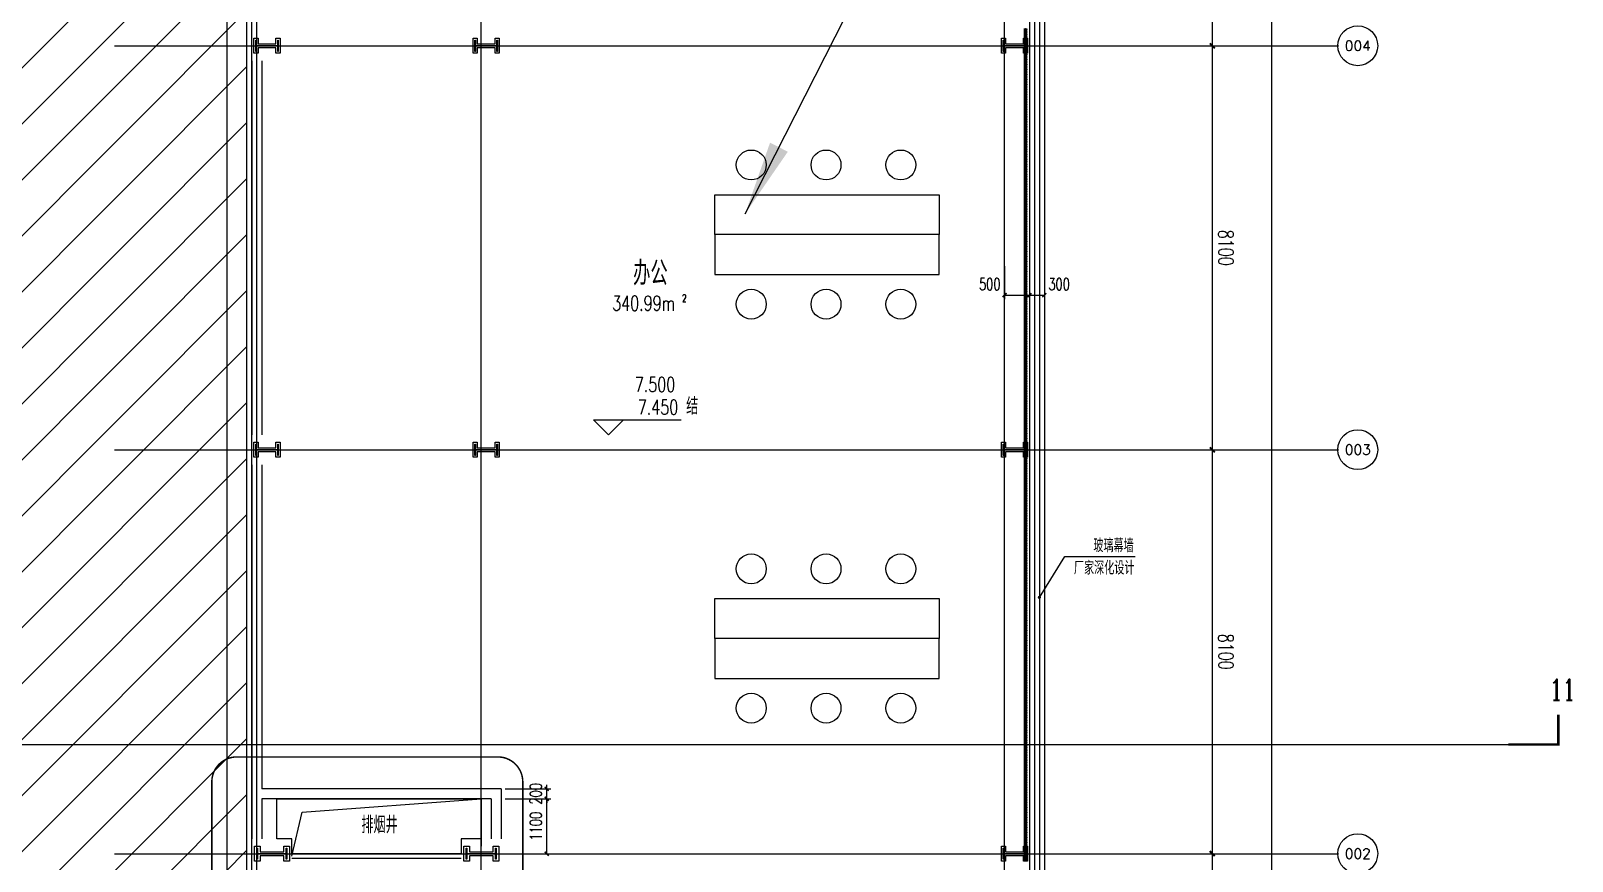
# Model space of a CAD drawing. Extents: x -954573 to 446329, y 489853 to 1226784.
# Drawn here: x -88392 to -57463, y 749770 to 766420 of the extents above; entities that cross this region are included whole.
import ezdxf
from ezdxf.enums import TextEntityAlignment as Align

# ---------------------------------------------------------------- set-up
doc = ezdxf.new("R2010")
doc.units = 0
doc.header["$LTSCALE"] = 10
doc.header["$MEASUREMENT"] = 0
doc.linetypes.add('10平面$0$DOTE', pattern=[2.42, 2, -0.2, 0.02, -0.2])
doc.linetypes.add('10平面$1$DASH', pattern=[0.35, 0.25, -0.1])
doc.layers.get('Defpoints').update_dxf_attribs({"color": 210})
for name, color, linetype in [('10平面$0$A-AXIS-D', 8, 'Continuous'), ('10平面$0$A-AXIS-DOTE', 8, '10平面$0$DOTE'), ('10平面$0$A-AXIS-DP', 8, 'Continuous'), ('10平面$0$A-AXIS-SYMB', 8, 'Continuous'), ('10平面$0$A-HATCH-2', 8, 'Continuous'), ('10平面$0$A-HRAIL', 8, 'Continuous'), ('10平面$0$A-WC', 8, 'Continuous'), ('10平面$0$A-WINDOW', 8, 'Continuous'), ('10平面$0$A-防火门窗', 1, 'Continuous'), ('10平面$0$AS-COLN', 8, 'Continuous'), ('10平面$0$AS-WALL', 8, 'Continuous'), ('10平面$0$AS-结构边线层', 8, 'Continuous'), ('10平面$0$CURTWALL', 8, 'Continuous'), ('10平面$0$DIM_ELEV', 3, 'Continuous'), ('10平面$0$DIM_SYMB', 8, 'Continuous'), ('10平面$0$PUB_TEXT', 8, 'Continuous'), ('10平面$0$建-房间', 8, 'Continuous'), ('10平面$0$建-标高', 8, 'Continuous'), ('A-LIN-V', 9, 'Continuous'), ('建-引出', 3, 'Continuous')]:
    doc.layers.add(name, color=color, linetype=linetype)
doc.layers.add('10平面$0$S-col', color=2, linetype='Continuous', lineweight=0)
doc.styles.add('10平面$0$_TCH_AXIS', font='COMPLEX', dxfattribs={"bigfont": 'GBCBIG'})
doc.styles.add('10平面$0$_TCH_DIM', font='SIMPLEX', dxfattribs={"bigfont": 'GBCBIG'})
doc.styles.add('10平面$0$_TCH_DIM_T3', font='SIMPLEX', dxfattribs={"width": 0.705882, "bigfont": 'GBCBIG'})
doc.styles.add('10平面$0$_TCH_LABEL', font='COMPLEX', dxfattribs={"bigfont": 'GBCBIG'})
doc.styles.add('10平面$0$A-AREA', font='SIMPLEX', dxfattribs={"bigfont": 'GBCBIG'})
doc.styles.add('10平面$0$A-DIM_T3', font='SIMPLEX', dxfattribs={"width": 0.705882, "bigfont": 'GBCBIG'})
doc.styles.add('10平面$0$A-STANDARD', font='SIMPLEX', dxfattribs={"bigfont": 'GBCBIG'})
doc.dimstyles.new('10平面$0$_TCH_ARCH&&100', dxfattribs={"dimtxt": 297.5, "dimasz": 100, "dimexe": 100, "dimexo": 100, "dimgap": 126.25, "dimtad": 1, "dimdec": 0, "dimzin": 0, "dimdsep": 46, "dimtxsty": '10平面$0$_TCH_DIM_T3', "dimblk": '10平面$0$_ArchTick', "dimcen": 0.09, "dimclrt": 7, "dimazin": 2, "dimtfac": 1, "dimtdec": 0, "dimtix": 1, "dimtmove": 2, "dimatfit": 3, "dimfxl": 0, "dimtolj": 1, "dimtzin": 0, "dimarcsym": 0})
doc.dimstyles.new('10平面$0$_TCH_ARCH&&80', dxfattribs={"dimtxt": 238, "dimasz": 80, "dimexe": 80, "dimexo": 80, "dimgap": 101, "dimtad": 1, "dimdec": 0, "dimzin": 0, "dimdsep": 46, "dimtxsty": '10平面$0$_TCH_DIM_T3', "dimblk": '10平面$0$_ArchTick', "dimcen": 0.09, "dimclrt": 7, "dimazin": 2, "dimtfac": 1, "dimtdec": 0, "dimtix": 1, "dimtmove": 2, "dimatfit": 3, "dimfxl": 0, "dimtolj": 1, "dimtzin": 0, "dimarcsym": 0})
doc.dimstyles.new('10平面$0$A-DIM&&100', dxfattribs={"dimtxt": 297.5, "dimasz": 100, "dimexe": 100, "dimexo": 100, "dimgap": 126.25, "dimtad": 1, "dimdec": 0, "dimzin": 0, "dimdsep": 46, "dimtxsty": '10平面$0$A-DIM_T3', "dimblk": '10平面$0$_ArchTick', "dimcen": 0.09, "dimclrt": 7, "dimazin": 2, "dimtfac": 1, "dimtdec": 0, "dimtix": 1, "dimtmove": 2, "dimatfit": 3, "dimfxl": 0, "dimtolj": 1, "dimtzin": 0, "dimarcsym": 0})

# ---------------------------------------------------------------- blocks, each defined once
blk = doc.blocks.new('10平面$0$_ArchTick')
at = {"color": 0, "linetype": 'ByBlock', "const_width": 0.4}
blk.add_lwpolyline([(-0.5, -0.5), (0.5, 0.5)], dxfattribs=at)
blk = doc.blocks.new('*D3019')
at = {"layer": '10平面$0$A-AXIS-D', "color": 0, "lineweight": -2}
for p, q in [((155366, -30600), (156152, -30600)), ((156052, -30600), (156052, -38700)), ((155366, -38700), (156152, -38700))]:
    blk.add_line(p, q, dxfattribs=at)
at = {"layer": 'Defpoints', "color": 0}
for p in [(155266, -30600), (155266, -38700), (156052, -38700)]:
    blk.add_point(p, dxfattribs=at)
at = {"layer": '10平面$0$A-AXIS-D', "color": 0, "lineweight": -2, "xscale": 100, "yscale": 100, "zscale": 100}
for p, rotation in [((156052, -30600), 90), ((156052, -38700), 270)]:
    blk.add_blockref('10平面$0$_ArchTick', p, dxfattribs=dict(at, rotation=rotation))
at = {"layer": '10平面$0$A-AXIS-D', "color": 7, "insert": (156327, -34650), "char_height": 297.5, "attachment_point": 5, "rotation": 270, "style": '10平面$0$A-DIM_T3'}
blk.add_mtext('\\A1;8100', dxfattribs=at)
blk = doc.blocks.new('*D3020')
at = {"layer": '10平面$0$A-AXIS-D', "color": 0, "lineweight": -2}
for p, q in [((155366, -38700), (156152, -38700)), ((156052, -38700), (156052, -46800)), ((155366, -46800), (156152, -46800))]:
    blk.add_line(p, q, dxfattribs=at)
at = {"layer": 'Defpoints', "color": 0}
for p in [(155266, -38700), (155266, -46800), (156052, -46800)]:
    blk.add_point(p, dxfattribs=at)
at = {"layer": '10平面$0$A-AXIS-D', "color": 0, "lineweight": -2, "xscale": 100, "yscale": 100, "zscale": 100}
for p, rotation in [((156052, -38700), 90), ((156052, -46800), 270)]:
    blk.add_blockref('10平面$0$_ArchTick', p, dxfattribs=dict(at, rotation=rotation))
at = {"layer": '10平面$0$A-AXIS-D', "color": 7, "insert": (156327, -42750), "char_height": 297.5, "attachment_point": 5, "rotation": 270, "style": '10平面$0$A-DIM_T3'}
blk.add_mtext('\\A1;8100', dxfattribs=at)
blk = doc.blocks.new('*D3021')
at = {"layer": '10平面$0$A-AXIS-D', "color": 0, "lineweight": -2}
for p, q in [((155366, -46800), (156152, -46800)), ((156052, -46800), (156052, -54900)), ((155366, -54900), (156152, -54900))]:
    blk.add_line(p, q, dxfattribs=at)
at = {"layer": 'Defpoints', "color": 0}
for p in [(155266, -46800), (155266, -54900), (156052, -54900)]:
    blk.add_point(p, dxfattribs=at)
at = {"layer": '10平面$0$A-AXIS-D', "color": 0, "lineweight": -2, "xscale": 100, "yscale": 100, "zscale": 100}
for p, rotation in [((156052, -46800), 90), ((156052, -54900), 270)]:
    blk.add_blockref('10平面$0$_ArchTick', p, dxfattribs=dict(at, rotation=rotation))
at = {"layer": '10平面$0$A-AXIS-D', "color": 7, "insert": (156327, -50850), "char_height": 297.5, "attachment_point": 5, "rotation": 270, "style": '10平面$0$A-DIM_T3'}
blk.add_mtext('\\A1;8100', dxfattribs=at)
blk = doc.blocks.new('*D3022')
at = {"layer": '10平面$0$A-AXIS-D', "color": 0, "lineweight": -2}
for p, q in [((155366, -54900), (156152, -54900)), ((156052, -54900), (156052, -63000)), ((155366, -63000), (156152, -63000))]:
    blk.add_line(p, q, dxfattribs=at)
at = {"layer": 'Defpoints', "color": 0}
for p in [(155266, -54900), (155266, -63000), (156052, -63000)]:
    blk.add_point(p, dxfattribs=at)
at = {"layer": '10平面$0$A-AXIS-D', "color": 0, "lineweight": -2, "xscale": 100, "yscale": 100, "zscale": 100}
for p, rotation in [((156052, -54900), 90), ((156052, -63000), 270)]:
    blk.add_blockref('10平面$0$_ArchTick', p, dxfattribs=dict(at, rotation=rotation))
at = {"layer": '10平面$0$A-AXIS-D', "color": 7, "insert": (156327, -58950), "char_height": 297.5, "attachment_point": 5, "rotation": 270, "style": '10平面$0$A-DIM_T3'}
blk.add_mtext('\\A1;8100', dxfattribs=at)
blk = doc.blocks.new('*D3047')
at = {"layer": '10平面$0$A-AXIS-D', "color": 0, "lineweight": -2}
for p, q in [((155366, 27700), (157342, 27700)), ((157242, 27700), (157242, -63700)), ((155366, -63700), (157342, -63700))]:
    blk.add_line(p, q, dxfattribs=at)
at = {"layer": 'Defpoints', "color": 0}
for p in [(155266, 27700), (155266, -63700), (157242, -63700)]:
    blk.add_point(p, dxfattribs=at)
at = {"layer": '10平面$0$A-AXIS-D', "color": 0, "lineweight": -2, "xscale": 100, "yscale": 100, "zscale": 100}
for p, rotation in [((157242, 27700), 90), ((157242, -63700), 270)]:
    blk.add_blockref('10平面$0$_ArchTick', p, dxfattribs=dict(at, rotation=rotation))
at = {"layer": '10平面$0$A-AXIS-D', "color": 7, "insert": (157517, -18000), "char_height": 297.5, "attachment_point": 5, "rotation": 270, "style": '10平面$0$_TCH_DIM_T3'}
blk.add_mtext('\\A1;91400', dxfattribs=at)
blk = doc.blocks.new('10平面$0$G$CD2F2ECAD')
at = {"layer": '10平面$0$A-WC'}
for points in [[(0, 0), (0, 800), (4500, 800), (4500, 0)], [(0, 0), (0, -800), (4500, -800), (4500, 0)]]:
    blk.add_lwpolyline(points, close=True, dxfattribs=at)
for centre in [(733, 1396), (2233, 1396), (3733, 1396), (733, -1396), (2233, -1396), (3733, -1396)]:
    blk.add_circle(centre, 300, dxfattribs=at)
blk = doc.blocks.new('10平面$0$43243')
at = {"layer": '10平面$0$AS-结构边线层'}
for points in [[(-68354, 818320), (-68354, 782920), (-70554, 782920), (-70554, 774520), (-68354, 774520), (-68354, 741420), (-80454, 741420), (-80454, 741720), (-80554, 741720), (-80554, 741920), (-82854, 741920), (-82854, 741720), (-83154, 741720), (-83154, 741420), (-83954, 741420), (-83954, 741420), (-83954, 832020)], [(-83154, 749870), (-82950, 750750), (-79354, 751020)]]:
    blk.add_lwpolyline(points, dxfattribs=at)
blk.add_lwpolyline([(-83454, 751020), (-79354, 751020), (-79354, 750070), (-79354, 750220), (-79754, 750220), (-79754, 749920), (-83154, 749920), (-83154, 750220), (-83454, 750220), (-83454, 750220)], close=True, dxfattribs=at)
blk = doc.blocks.new('10平面$0$3132')
at = {"layer": '10平面$0$DIM_ELEV', "linetype": '10平面$1$DASH', "const_width": 30}
blk.add_lwpolyline([(-84260, 751860), (-79020, 751860, -0.414214), (-78520, 751360), (-78520, 740040, -0.414214), (-79020, 739540), (-84260, 739540, -0.414214), (-84760, 740040), (-84760, 751360, -0.414214)], format="xyb", close=True, dxfattribs=at)
blk = doc.blocks.new('*D3769')
at = {"layer": '10平面$0$A-AXIS-DP', "color": 0, "lineweight": -2}
for p, q in [((-68854, 761700), (-68854, 761040)), ((-68354, 761700), (-68354, 761040)), ((-68854, 761120), (-68354, 761120))]:
    blk.add_line(p, q, dxfattribs=at)
at = {"layer": 'Defpoints', "color": 0}
for p in [(-68854, 761780), (-68354, 761780), (-68354, 761120)]:
    blk.add_point(p, dxfattribs=at)
at = {"layer": '10平面$0$A-AXIS-DP', "color": 0, "lineweight": -2, "xscale": 80, "yscale": 80, "zscale": 80, "rotation": 180}
blk.add_blockref('10平面$0$_ArchTick', (-68854, 761120), dxfattribs=at)
at = {"layer": '10平面$0$A-AXIS-DP', "color": 0, "lineweight": -2, "xscale": 80, "yscale": 80, "zscale": 80}
blk.add_blockref('10平面$0$_ArchTick', (-68354, 761120), dxfattribs=at)
at = {"layer": '10平面$0$A-AXIS-DP', "color": 7, "insert": (-69150, 761340), "char_height": 238, "attachment_point": 5, "style": '10平面$0$_TCH_DIM_T3'}
blk.add_mtext('\\A1;500', dxfattribs=at)
blk = doc.blocks.new('*D3770')
at = {"layer": '10平面$0$A-AXIS-DP', "color": 0, "lineweight": -2}
for p, q in [((-68354, 761700), (-68354, 761040)), ((-68054, 761700), (-68054, 761040)), ((-68354, 761120), (-68054, 761120))]:
    blk.add_line(p, q, dxfattribs=at)
at = {"layer": 'Defpoints', "color": 0}
for p in [(-68354, 761780), (-68054, 761780), (-68054, 761120)]:
    blk.add_point(p, dxfattribs=at)
at = {"layer": '10平面$0$A-AXIS-DP', "color": 0, "lineweight": -2, "xscale": 80, "yscale": 80, "zscale": 80, "rotation": 180}
blk.add_blockref('10平面$0$_ArchTick', (-68354, 761120), dxfattribs=at)
at = {"layer": '10平面$0$A-AXIS-DP', "color": 0, "lineweight": -2, "xscale": 80, "yscale": 80, "zscale": 80}
blk.add_blockref('10平面$0$_ArchTick', (-68054, 761120), dxfattribs=at)
at = {"layer": '10平面$0$A-AXIS-DP', "color": 7, "insert": (-67758, 761340), "char_height": 238, "attachment_point": 5, "style": '10平面$0$_TCH_DIM_T3'}
blk.add_mtext('\\A1;300', dxfattribs=at)
blk = doc.blocks.new('*D3971')
at = {"layer": '10平面$0$A-AXIS-DP', "color": 0, "lineweight": -2}
for p, q in [((-78874, 751020), (-77960, 751020)), ((-78040, 749920), (-78040, 751020)), ((-78874, 749920), (-77960, 749920))]:
    blk.add_line(p, q, dxfattribs=at)
at = {"layer": 'Defpoints', "color": 0}
for p in [(-78954, 751020), (-78040, 751020), (-78954, 749920)]:
    blk.add_point(p, dxfattribs=at)
at = {"layer": '10平面$0$A-AXIS-DP', "color": 0, "lineweight": -2, "xscale": 80, "yscale": 80, "zscale": 80}
for p, rotation in [((-78040, 751020), 90), ((-78040, 749920), 270)]:
    blk.add_blockref('10平面$0$_ArchTick', p, dxfattribs=dict(at, rotation=rotation))
at = {"layer": '10平面$0$A-AXIS-DP', "color": 7, "insert": (-78260, 750470), "char_height": 238, "attachment_point": 5, "rotation": 90, "style": '10平面$0$_TCH_DIM_T3'}
blk.add_mtext('\\A1;1100', dxfattribs=at)
blk = doc.blocks.new('*D3972')
at = {"layer": '10平面$0$A-AXIS-DP', "color": 0, "lineweight": -2}
for p, q in [((-78040, 751220), (-78040, 751300)), ((-78874, 751220), (-77960, 751220)), ((-78874, 751020), (-77960, 751020)), ((-78040, 751020), (-78040, 751220)), ((-78040, 751020), (-78040, 750940))]:
    blk.add_line(p, q, dxfattribs=at)
at = {"layer": 'Defpoints', "color": 0}
for p in [(-78954, 751220), (-78954, 751020), (-78040, 751220)]:
    blk.add_point(p, dxfattribs=at)
at = {"layer": '10平面$0$A-AXIS-DP', "color": 0, "lineweight": -2, "xscale": 80, "yscale": 80, "zscale": 80}
for p, rotation in [((-78040, 751220), 270), ((-78040, 751020), 90)]:
    blk.add_blockref('10平面$0$_ArchTick', p, dxfattribs=dict(at, rotation=rotation))
at = {"layer": '10平面$0$A-AXIS-DP', "color": 7, "insert": (-78260, 751120), "char_height": 238, "attachment_point": 5, "rotation": 90, "style": '10平面$0$_TCH_DIM_T3'}
blk.add_mtext('\\A1;200', dxfattribs=at)
blk = doc.blocks.new('10平面$0$99平面图例外参$0$$LinePat$圆环')
for points in [[(0, 150), (300, 150)], [(0, 0), (300, 0)], [(0, -150), (300, -150)]]:
    blk.add_lwpolyline(points)
at = {"color": 0}
blk.add_circle((150, 0), 150, dxfattribs=at)
blk = doc.blocks.new('10平面$0$_FZH')
at = {"layer": '10平面$0$A-HATCH-2'}
blk.add_lwpolyline([(-0.437, -0.25), (-0.437, 0.25), (-0.297, 0.25), (-0.297, 0.067), (0.298, 0.067), (0.298, 0.25), (0.438, 0.25), (0.438, -0.25), (0.298, -0.25), (0.298, -0.068), (-0.297, -0.068), (-0.297, -0.25)], close=True, dxfattribs=at)
at = {"layer": '10平面$0$S-col'}
blk.add_lwpolyline([(-0.375, -0.188), (-0.375, 0.187), (-0.36, 0.187), (-0.36, 0.005), (0.36, 0.005), (0.36, 0.187), (0.375, 0.187), (0.375, -0.188), (0.36, -0.188), (0.36, -0.005), (-0.36, -0.005), (-0.36, -0.188)], close=True, dxfattribs=at)
blk = doc.blocks.new('10平面$0$dote')
at = {"layer": '10平面$0$A-AXIS-D'}
for centre in [(158971.5, -38698.9), (158971.5, -46798.9), (158971.5, -54898.9)]:
    blk.add_circle(centre, 400, dxfattribs=at)
at = {"layer": '10平面$0$A-AXIS-DOTE'}
for p, q in [((136282.2, -69000), (136282.2, 36606.4)), ((141382.2, -69000), (141382.2, 36662.3)), ((151882.2, -69000), (151882.2, 36662.3)), ((136882.2, -68810), (136882.2, 36400)), ((134026.4, -38700), (158590, -38700)), ((134026.4, -46800), (158590, -46800)), ((134026.4, -54900), (158590, -54900))]:
    blk.add_line(p, q, dxfattribs=at)
at = {"layer": '10平面$0$DIM_SYMB', "const_width": 50}
blk.add_lwpolyline([(161995, -52710.9), (162995, -52710.9), (162995, -52110.9)], dxfattribs=at)
at = {"layer": '10平面$0$DIM_SYMB', "linetype": '10平面$1$DASH', "ltscale": 3}
blk.add_lwpolyline([(-42863.6, -52710.9), (162136.4, -52710.9)], dxfattribs=at)
at = {"layer": '10平面$0$PUB_TEXT', "style": '10平面$0$_TCH_AXIS'}
for s, height, p, p2 in [('004', 196.63, (158709.3, -38797.2), (159233.7, -38797.2)), ('003', 202.97, (158710.5, -46900.4), (159232.4, -46900.4)), ('002', 202.97, (158710.5, -55000.4), (159232.4, -55000.4))]:
    blk.add_text(s, height=height, dxfattribs=at).set_placement(p, p2, align=Align.FIT)
at = {"layer": '10平面$0$PUB_TEXT', "style": '10平面$0$_TCH_LABEL', "width": 0.705882}
blk.add_text('11', height=425, dxfattribs=at).set_placement((162823.6, -51823.4))
at = {"layer": '10平面$0$A-AXIS-D'}
for base, p1, p2, dimstyle, picture, middle in [((157241.9, -63700), (155265.8, 27700), (155265.8, -63700), '10平面$0$_TCH_ARCH&&100', '*D3047', (157516.9, -18000)), ((156052.2, -38700), (155265.8, -30600), (155265.8, -38700), '10平面$0$A-DIM&&100', '*D3019', (156327.2, -34650)), ((156052.2, -46800), (155265.8, -38700), (155265.8, -46800), '10平面$0$A-DIM&&100', '*D3020', (156327.2, -42750)), ((156052.2, -54900), (155265.8, -46800), (155265.8, -54900), '10平面$0$A-DIM&&100', '*D3021', (156327.2, -50850)), ((156052.2, -63000), (155265.8, -54900), (155265.8, -63000), '10平面$0$A-DIM&&100', '*D3022', (156327.2, -58950))]:
    dim = blk.add_linear_dim(base=base, p1=p1, p2=p2, angle=270, dimstyle=dimstyle, override={"dimgap": 0}, dxfattribs=at)
    dim.commit()
    dim.dimension.update_dxf_attribs({"geometry": picture, "text_midpoint": middle, "dimtype": 129, "text_rotation": 270})
blk = doc.blocks.new('10平面')
at = {"layer": '10平面$0$A-HATCH-2'}
h = blk.add_hatch(dxfattribs=at)
h.set_pattern_fill('ANSI31', color=256, scale=500)
h.set_pattern_definition([(45, (0, 0), (-561.266, 561.266), [])])
h.paths.add_polyline_path([(-84054.2, 832520), (-91980, 832520), (-91980, 741120), (-84054.2, 741120)])
at = {"layer": '10平面$0$A-AXIS-SYMB'}
for p, q in [((-68154.2, 755060), (-67640, 755880)), ((-67640, 755880), (-66230, 755880))]:
    blk.add_line(p, q, dxfattribs=at)
at = {"layer": '10平面$0$A-AXIS-SYMB', "const_width": 32}
blk.add_lwpolyline([(-68162.7, 755046.4, 1), (-68145.7, 755073.6, 1)], format="xyb", close=True, dxfattribs=at)
at = {"layer": '10平面$0$A-HATCH-2'}
blk.add_lwpolyline([(-84054.2, 832520), (-91980, 832520), (-91980, 741120), (-84054.2, 741120)], close=True, dxfattribs=at)
at = {"layer": '10平面$0$AS-WALL'}
for p, q in [((-83954.2, 765820), (-83954.2, 758320)), ((-83754.2, 765820), (-83754.2, 758320)), ((-83954.2, 757720), (-83954.2, 751120)), ((-83754.2, 757720), (-83754.2, 751220)), ((-83954.2, 751120), (-83954.2, 750220)), ((-78954.2, 751220), (-83754.2, 751220)), ((-79154.2, 751020), (-83754.2, 751020)), ((-83754.2, 751020), (-83754.2, 750220)), ((-79154.2, 751020), (-79154.2, 750220)), ((-78954.2, 751220), (-78954.2, 750220)), ((-80354.2, 749820), (-83154.2, 749820)), ((-79754.2, 749820), (-80354.2, 749820))]:
    blk.add_line(p, q, dxfattribs=at)
at = {"layer": '10平面$0$AS-WALL', "linetype": '10平面$1$DASH', "ltscale": 2}
blk.add_lwpolyline([(-84054.2, 766120), (-68654.2, 766120)], dxfattribs=at)
at = {"layer": '10平面$0$CURTWALL'}
for p, q in [((-68354.2, 774220), (-68354.2, 741820)), ((-68254.2, 774220), (-68254.2, 741820)), ((-68154.2, 774220), (-68154.2, 741820)), ((-68054.2, 774220), (-68054.2, 741820))]:
    blk.add_line(p, q, dxfattribs=at)
at = {"layer": '10平面$0$建-标高'}
for p, q in [((-76801.4, 758320), (-77101.4, 758620)), ((-77101.4, 758620), (-75341.4, 758620)), ((-76801.4, 758320), (-76501.4, 758620))]:
    blk.add_line(p, q, dxfattribs=at)
for p in [(-74668.2, 762334.3), (-74668.2, 754234.3)]:
    blk.add_blockref('10平面$0$G$CD2F2ECAD', p)
at = {"layer": '10平面$0$A-AXIS-DP'}
blk.add_blockref('10平面$0$3132', (0, 0), dxfattribs=at)
at = {"layer": '10平面$0$A-HRAIL', "xscale": 0.1666666666666673, "yscale": 0.1666666666666673, "zscale": 0.1666666666666673, "rotation": 90}
for p in [(-68429.2, 766420), (-68429.2, 766370), (-68429.2, 766320), (-68429.2, 766270), (-68429.2, 766220), (-68429.2, 766170), (-68429.2, 766120), (-68429.2, 766070), (-68429.2, 766020), (-68429.2, 765970), (-68429.2, 765920), (-68429.2, 765870), (-68429.2, 765820), (-68429.2, 765770), (-68429.2, 765720), (-68429.2, 765670), (-68429.2, 765620), (-68429.2, 765570), (-68429.2, 765520), (-68429.2, 765470), (-68429.2, 765420), (-68429.2, 765370), (-68429.2, 765320), (-68429.2, 765270), (-68429.2, 765220), (-68429.2, 765170), (-68429.2, 765120), (-68429.2, 765070), (-68429.2, 765020), (-68429.2, 764970), (-68429.2, 764920), (-68429.2, 764870), (-68429.2, 764820), (-68429.2, 764770), (-68429.2, 764720), (-68429.2, 764670), (-68429.2, 764620), (-68429.2, 764570), (-68429.2, 764520), (-68429.2, 764470), (-68429.2, 764420), (-68429.2, 764370), (-68429.2, 764320), (-68429.2, 764270), (-68429.2, 764220), (-68429.2, 764170), (-68429.2, 764120), (-68429.2, 764070), (-68429.2, 764020), (-68429.2, 763970), (-68429.2, 763920), (-68429.2, 763870), (-68429.2, 763820), (-68429.2, 763770), (-68429.2, 763720), (-68429.2, 763670), (-68429.2, 763620), (-68429.2, 763570), (-68429.2, 763520), (-68429.2, 763470), (-68429.2, 763420), (-68429.2, 763370), (-68429.2, 763320), (-68429.2, 763270), (-68429.2, 763220), (-68429.2, 763170), (-68429.2, 763120), (-68429.2, 763070), (-68429.2, 763020), (-68429.2, 762970), (-68429.2, 762920), (-68429.2, 762870), (-68429.2, 762820), (-68429.2, 762770), (-68429.2, 762720), (-68429.2, 762670), (-68429.2, 762620), (-68429.2, 762570), (-68429.2, 762520), (-68429.2, 762470), (-68429.2, 762420), (-68429.2, 762370), (-68429.2, 762320), (-68429.2, 762270), (-68429.2, 762220), (-68429.2, 762170), (-68429.2, 762120), (-68429.2, 762070), (-68429.2, 762020), (-68429.2, 761970), (-68429.2, 761920), (-68429.2, 761870), (-68429.2, 761820), (-68429.2, 761770), (-68429.2, 761720), (-68429.2, 761670), (-68429.2, 761620), (-68429.2, 761570), (-68429.2, 761520), (-68429.2, 761470), (-68429.2, 761420), (-68429.2, 761370), (-68429.2, 761320), (-68429.2, 761270), (-68429.2, 761220), (-68429.2, 761170), (-68429.2, 761120), (-68429.2, 761070), (-68429.2, 761020), (-68429.2, 760970), (-68429.2, 760920), (-68429.2, 760870), (-68429.2, 760820), (-68429.2, 760770), (-68429.2, 760720), (-68429.2, 760670), (-68429.2, 760620), (-68429.2, 760570), (-68429.2, 760520), (-68429.2, 760470), (-68429.2, 760420), (-68429.2, 760370), (-68429.2, 760320), (-68429.2, 760270), (-68429.2, 760220), (-68429.2, 760170), (-68429.2, 760120), (-68429.2, 760070), (-68429.2, 760020), (-68429.2, 759970), (-68429.2, 759920), (-68429.2, 759870), (-68429.2, 759820), (-68429.2, 759770), (-68429.2, 759720), (-68429.2, 759670), (-68429.2, 759620), (-68429.2, 759570), (-68429.2, 759520), (-68429.2, 759470), (-68429.2, 759420), (-68429.2, 759370), (-68429.2, 759320), (-68429.2, 759270), (-68429.2, 759220), (-68429.2, 759170), (-68429.2, 759120), (-68429.2, 759070), (-68429.2, 759020), (-68429.2, 758970), (-68429.2, 758920), (-68429.2, 758870), (-68429.2, 758820), (-68429.2, 758770), (-68429.2, 758720), (-68429.2, 758670), (-68429.2, 758620), (-68429.2, 758570), (-68429.2, 758520), (-68429.2, 758470), (-68429.2, 758420), (-68429.2, 758370), (-68429.2, 758320), (-68429.2, 758270), (-68429.2, 758220), (-68429.2, 758170), (-68429.2, 758120), (-68429.2, 758070), (-68429.2, 758020), (-68429.2, 757970), (-68429.2, 757920), (-68429.2, 757870), (-68429.2, 757820), (-68429.2, 757770), (-68429.2, 757720), (-68429.2, 757670), (-68429.2, 757620), (-68429.2, 757570), (-68429.2, 757520), (-68429.2, 757470), (-68429.2, 757420), (-68429.2, 757370), (-68429.2, 757320), (-68429.2, 757270), (-68429.2, 757220), (-68429.2, 757170), (-68429.2, 757120), (-68429.2, 757070), (-68429.2, 757020), (-68429.2, 756970), (-68429.2, 756920), (-68429.2, 756870), (-68429.2, 756820), (-68429.2, 756770), (-68429.2, 756720), (-68429.2, 756670), (-68429.2, 756620), (-68429.2, 756570), (-68429.2, 756520), (-68429.2, 756470), (-68429.2, 756420), (-68429.2, 756370), (-68429.2, 756320), (-68429.2, 756270), (-68429.2, 756220), (-68429.2, 756170), (-68429.2, 756120), (-68429.2, 756070), (-68429.2, 756020), (-68429.2, 755970), (-68429.2, 755920), (-68429.2, 755870), (-68429.2, 755820), (-68429.2, 755770), (-68429.2, 755720), (-68429.2, 755670), (-68429.2, 755620), (-68429.2, 755570), (-68429.2, 755520), (-68429.2, 755470), (-68429.2, 755420), (-68429.2, 755370), (-68429.2, 755320), (-68429.2, 755270), (-68429.2, 755220), (-68429.2, 755170), (-68429.2, 755120), (-68429.2, 755070), (-68429.2, 755020), (-68429.2, 754970), (-68429.2, 754920), (-68429.2, 754870), (-68429.2, 754820), (-68429.2, 754770), (-68429.2, 754720), (-68429.2, 754670), (-68429.2, 754620), (-68429.2, 754570), (-68429.2, 754520), (-68429.2, 754470), (-68429.2, 754420), (-68429.2, 754370), (-68429.2, 754320), (-68429.2, 754270), (-68429.2, 754220), (-68429.2, 754170), (-68429.2, 754120), (-68429.2, 754070), (-68429.2, 754020), (-68429.2, 753970), (-68429.2, 753920), (-68429.2, 753870), (-68429.2, 753820), (-68429.2, 753770), (-68429.2, 753720), (-68429.2, 753670), (-68429.2, 753620), (-68429.2, 753570), (-68429.2, 753520), (-68429.2, 753470), (-68429.2, 753420), (-68429.2, 753370), (-68429.2, 753320), (-68429.2, 753270), (-68429.2, 753220), (-68429.2, 753170), (-68429.2, 753120), (-68429.2, 753070), (-68429.2, 753020), (-68429.2, 752970), (-68429.2, 752920), (-68429.2, 752870), (-68429.2, 752820), (-68429.2, 752770), (-68429.2, 752720), (-68429.2, 752670), (-68429.2, 752620), (-68429.2, 752570), (-68429.2, 752520), (-68429.2, 752470), (-68429.2, 752420), (-68429.2, 752370), (-68429.2, 752320), (-68429.2, 752270), (-68429.2, 752220), (-68429.2, 752170), (-68429.2, 752120), (-68429.2, 752070), (-68429.2, 752020), (-68429.2, 751970), (-68429.2, 751920), (-68429.2, 751870), (-68429.2, 751820), (-68429.2, 751770), (-68429.2, 751720), (-68429.2, 751670), (-68429.2, 751620), (-68429.2, 751570), (-68429.2, 751520), (-68429.2, 751470), (-68429.2, 751420), (-68429.2, 751370), (-68429.2, 751320), (-68429.2, 751270), (-68429.2, 751220), (-68429.2, 751170), (-68429.2, 751120), (-68429.2, 751070), (-68429.2, 751020), (-68429.2, 750970), (-68429.2, 750920), (-68429.2, 750870), (-68429.2, 750820), (-68429.2, 750770), (-68429.2, 750720), (-68429.2, 750670), (-68429.2, 750620), (-68429.2, 750570), (-68429.2, 750520), (-68429.2, 750470), (-68429.2, 750420), (-68429.2, 750370), (-68429.2, 750320), (-68429.2, 750270), (-68429.2, 750220), (-68429.2, 750170), (-68429.2, 750120), (-68429.2, 750070), (-68429.2, 750020), (-68429.2, 749970), (-68429.2, 749920), (-68429.2, 749870), (-68429.2, 749820), (-68429.2, 749770)]:
    blk.add_blockref('10平面$0$99平面图例外参$0$$LinePat$圆环', p, dxfattribs=at)
at = {"layer": '10平面$0$A-WINDOW'}
blk.add_blockref('10平面$0$43243', (0, 0), dxfattribs=at)
at = {"layer": '10平面$0$AS-COLN'}
for p, xscale, yscale, zscale in [((-83654.2, 766120), 599.9999715063022, 600.0000065823551, 600.0000065823551), ((-79254.2, 766120), 599.9999715063022, 600.0000065823551, 600.0000065823551), ((-68654.2, 766120), 600.0000000001455, 600.0000000001455, 600.0000000001455), ((-83654.2, 758020), 599.9999715063022, 600.0000065823551, 600.0000065823551), ((-79254.2, 758020), 599.9999715063022, 600.0000065823551, 600.0000065823551), ((-68654.2, 758020), 600.0000000001455, 600.0000000001455, 600.0000000001455), ((-68654.2, 749920), 600.0000000001455, 600.0000000001455, 600.0000000001455)]:
    blk.add_blockref('10平面$0$_FZH', p, dxfattribs=dict(at, xscale=xscale, yscale=yscale, zscale=zscale))
for p, xscale, yscale, zscale, rotation in [((-83554.2, 749920), 799.9999714883743, 600.0000065972563, 600.0000065972563, 359.9999999998166), ((-79354.2, 749920), 799.9999855143542, 600.0000065823551, 600.0000065823551, 1.917655685483517e-10)]:
    blk.add_blockref('10平面$0$_FZH', p, dxfattribs=dict(at, xscale=xscale, yscale=yscale, zscale=zscale, rotation=rotation))
at = {"layer": '10平面$0$AS-WALL'}
blk.add_blockref('10平面$0$dote', (-220736.4, 804820), dxfattribs=at)
at = {"layer": '10平面$0$A-防火门窗', "style": '10平面$0$A-STANDARD'}
blk.add_text('排烟井', height=337.59, dxfattribs=at).set_placement((-81759.2, 750330))
at = {"layer": '10平面$0$PUB_TEXT', "style": '10平面$0$A-STANDARD', "width": 0.705882}
for s, p in [('7.500', (-76271.4, 759180)), ('7.450', (-76211.4, 758725))]:
    blk.add_text(s, height=297.5, dxfattribs=at).set_placement(p)
at = {"layer": '10平面$0$PUB_TEXT'}
for s, height, style, p in [('结', 337.6, '10平面$0$A-STANDARD', (-75241.4, 758725)), ('玻璃幕墙', 270.07, '10平面$0$_TCH_DIM', (-67070.6, 755964)), ('厂家深化设计', 270.07, '10平面$0$_TCH_DIM', (-67460.8, 755516))]:
    blk.add_text(s, height=height, dxfattribs=dict(at, style=style)).set_placement(p)
at = {"layer": '10平面$0$建-房间', "style": '10平面$0$A-AREA'}
blk.add_text('办公', height=482.27, dxfattribs=at).set_placement((-76306.5, 761320))
at = {"layer": '10平面$0$建-房间', "style": '10平面$0$A-AREA', "width": 0.705882}
for s, height, p in [('340.99m', 297.5, (-76725, 760808.1)), ('2', 148.8, (-75325, 760983.1))]:
    blk.add_text(s, height=height, dxfattribs=at).set_placement(p)
at = {"layer": '10平面$0$A-AXIS-DP'}
for base, p1, p2, picture, middle in [((-68354.2, 761120), (-68854.2, 761780), (-68354.2, 761780), '*D3769', (-69150.2, 761340)), ((-68054.2, 761120), (-68354.2, 761780), (-68054.2, 761780), '*D3770', (-67758.2, 761340))]:
    dim = blk.add_linear_dim(base=base, p1=p1, p2=p2, angle=360, dimstyle='10平面$0$_TCH_ARCH&&80', dxfattribs=at)
    dim.commit()
    dim.dimension.update_dxf_attribs({"geometry": picture, "text_midpoint": middle, "dimtype": 129})
for p1, p2, picture, middle in [((-78954.2, 751020), (-78954.2, 751220), '*D3972', (-78260, 751120)), ((-78954.2, 749920), (-78954.2, 751020), '*D3971', (-78260, 750470))]:
    dim = blk.add_aligned_dim(p1=p1, p2=p2, distance=-914.2, dimstyle='10平面$0$_TCH_ARCH&&80', dxfattribs=at)
    dim.commit()
    dim.dimension.update_dxf_attribs({"geometry": picture, "text_midpoint": middle})

msp = doc.modelspace()

# ---------------------------------------------------------------- block references
at = {"layer": 'A-LIN-V'}
msp.add_blockref('10平面', (0, 0), dxfattribs=at)

# ---------------------------------------------------------------- next in the draw order: hatches: boundary and pattern name
at = {"layer": '建-引出'}
msp.add_hatch(color=256, dxfattribs=at).paths.add_polyline_path([(-74060, 762750), (-73201.8, 763996.4), (-73558.3, 764177.7)], flags=17)

# ---------------------------------------------------------------- next in the draw order: linework, layer by layer
msp.add_line((-74060, 762750), (-60960, 788510), dxfattribs=at)

doc.saveas('drawing.dxf')
